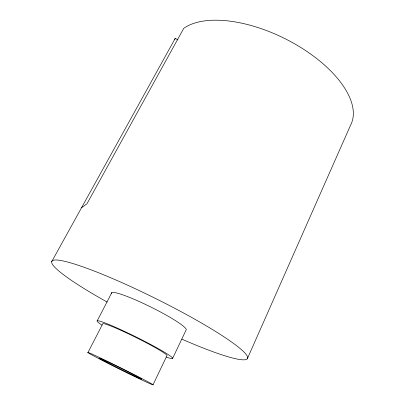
<?xml version="1.0" encoding="UTF-8"?>
<svg xmlns="http://www.w3.org/2000/svg" width="405" height="405" viewBox="0 0 405 405"><rect width="100%" height="100%" fill="white"/><g stroke="black" fill="none" stroke-linecap="round" stroke-linejoin="round"><path stroke-width="0.61" d="M247.333 358.779L350.568 125.221A97.838 47.881 26.4 0 0 295.858 44.525A97.838 47.881 26.4 0 0 183.733 28.36L86.948 203.791L81.557 207.704M172.697 358.228L186.285 329.645A41.685 4.85 26.4 0 0 147.714 305.492A41.685 4.85 26.4 0 0 111.537 293.503M153.039 384.75L167.042 355.489A35.949 2.521 26.4 0 0 135.923 337.451A35.949 2.521 26.4 0 0 102.84 323.63L88.001 352.466M97.235 320.785L111.785 292.683M51.678 261.706L175.233 38.374L177.927 39.933M107.128 302.064A109.249 12.854 26.4 0 1 75.396 264.328A109.249 12.854 26.4 0 1 230.708 341.39A109.249 12.854 26.4 0 1 181.911 339.172M174.763 39.472A97.838 47.881 26.4 0 1 175.233 38.374M101.999 325.109A42.221 2.962 26.4 0 1 111.259 325.458A42.221 2.962 26.4 0 1 160.405 349.844A42.221 2.962 26.4 0 1 166.445 357.089M106.814 362.369A23.728 0.537 26.4 0 0 141.416 379.181A23.728 0.537 26.4 0 0 113.223 364.525A23.728 0.537 26.4 0 0 106.814 362.369M99.063 358.734A36.415 0.825 26.4 0 0 152.508 384.725A36.415 0.825 26.4 0 0 109.917 362.546A36.415 0.825 26.4 0 0 99.063 358.734"/></g></svg>
